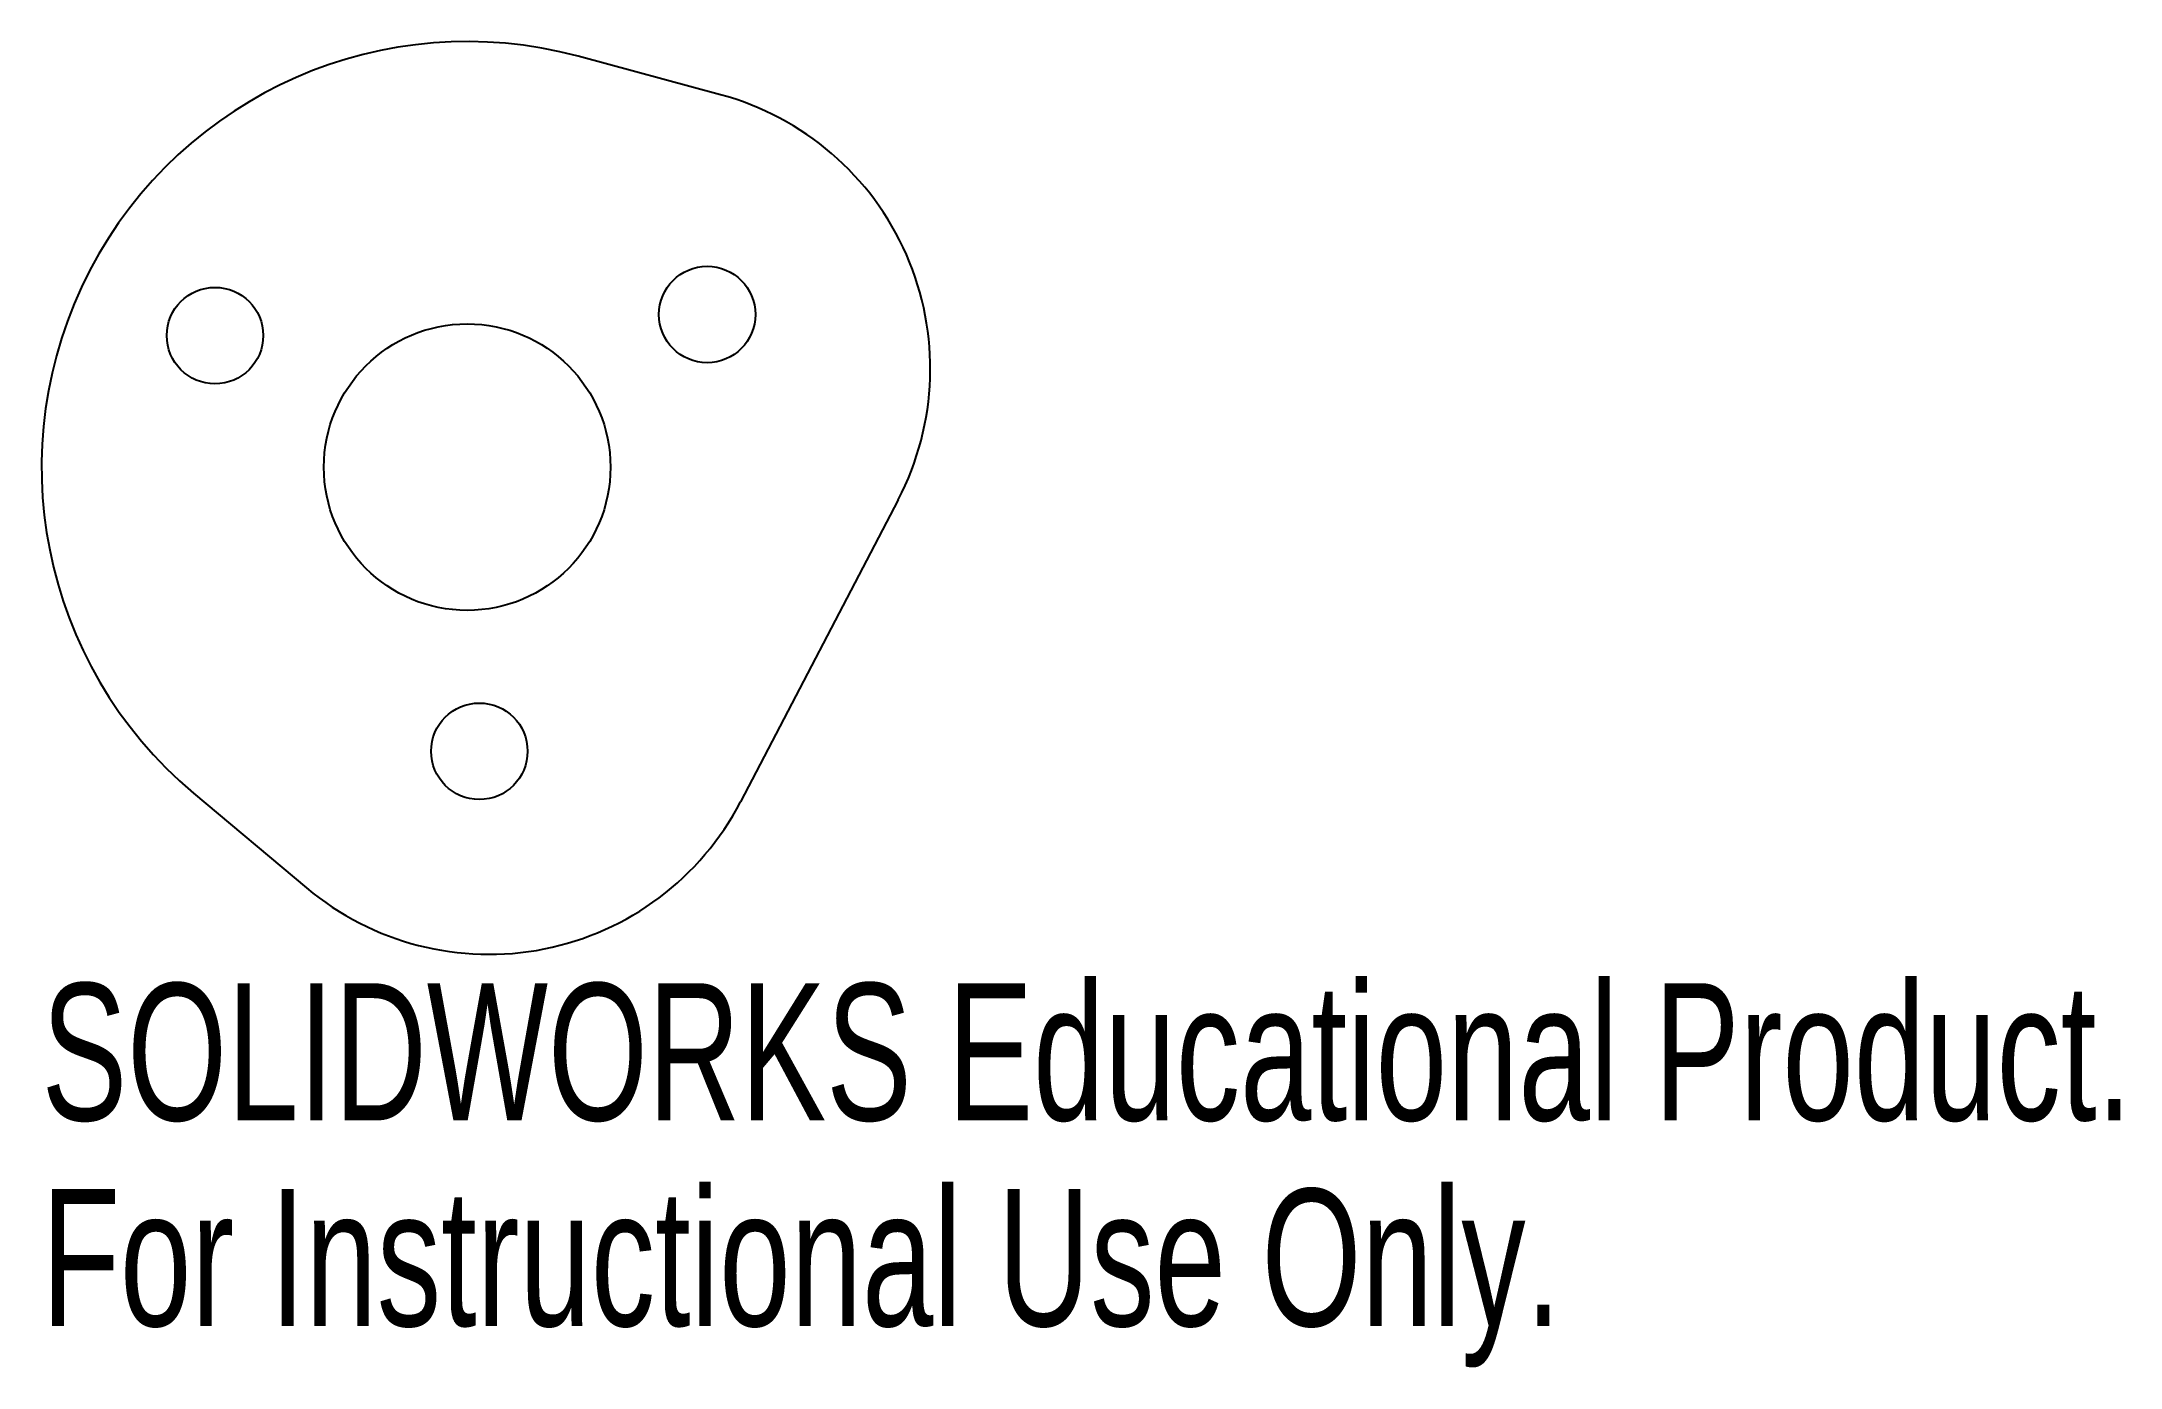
# Model space of a CAD drawing. Header units: millimetres. Extents: x -112.8 to -39.5, y -22.2 to 24.5.
import ezdxf

# ---------------------------------------------------------------- set-up
doc = ezdxf.new("R2010")
doc.units = ezdxf.units.MM
doc.styles.add('SLDTEXTSTYLE0', font='TXT', dxfattribs={"width": 0.7})

msp = doc.modelspace()

# ---------------------------------------------------------------- linework, layer by layer
at = {"color": 7, "linetype": 'Continuous', "lineweight": 25}
for p, q in [((-88.848, 22.628), (-93.869, 23.982)), ((-82.586, 8.348), (-88.139, -2.298)), ((-107.417, -1.991), (-103.433, -5.333))]:
    msp.add_line(p, q, dxfattribs=at)
for centre, radius in [((-89.316, 14.879), 1.7), ((-106.663, 14.136), 1.7), ((-97.775, 9.5), 5.05), ((-97.346, -0.516), 1.7)]:
    msp.add_circle(centre, radius, dxfattribs=at)
for centre, radius, start, end in [((-97.775, 9.5), 15, 74.90462, 230), ((-91.452, 12.973), 10, 332.45231, 74.90462), ((-97.005, 2.327), 10, 230, 332.45231)]:
    msp.add_arc(centre, radius, start, end, dxfattribs=at)

# ---------------------------------------------------------------- texts
at = {"color": 7, "linetype": 'Continuous', "char_height": 4.83362, "attachment_point": 1, "style": 'SLDTEXTSTYLE0'}
for s, insert in [('SOLIDWORKS Educational Product.', (-112.775, -8.693)), ('For Instructional Use Only.', (-112.775, -15.943))]:
    msp.add_mtext(s, dxfattribs=dict(at, insert=insert))

doc.saveas('drawing.dxf')
